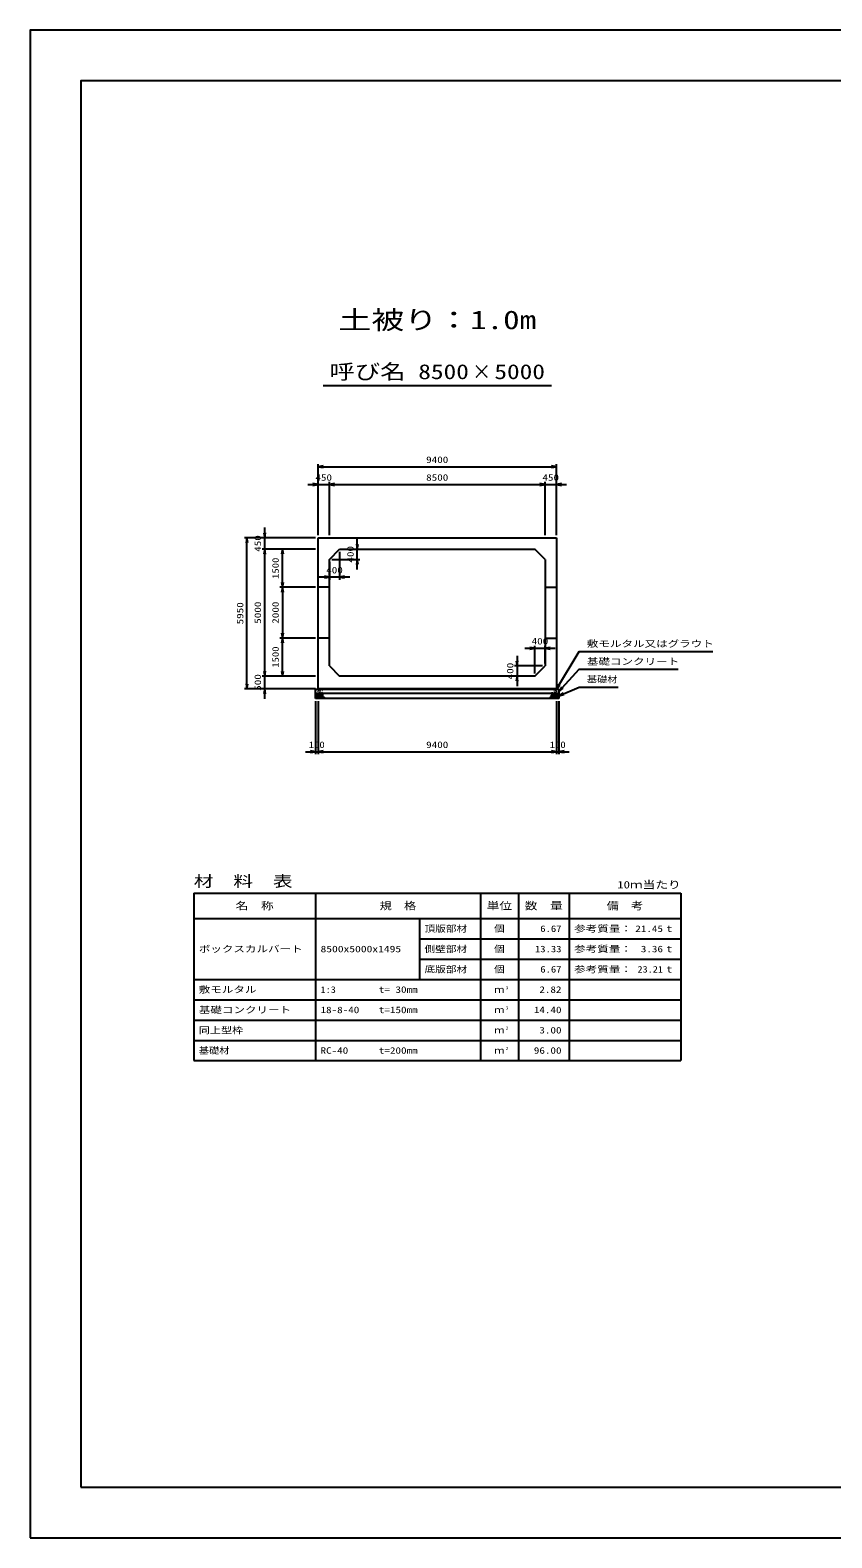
# Model space of a CAD drawing. Units: millimetres at full size. Extents: x 0 to 84100, y 0 to 59400.
# Drawn here: x 0 to 31609, y 0 to 59400 of the extents above; entities that cross this region are included whole.
import ezdxf
from ezdxf.enums import TextEntityAlignment as Align

# ---------------------------------------------------------------- set-up
doc = ezdxf.new("R2010")
doc.units = ezdxf.units.MM
for name, color, linetype, lineweight in [('D-DCR-HCHn', 4, 'Continuous', 9), ('D-MTR-FRAM', 7, 'Continuous', 25), ('D-MTR-LINE', 7, 'Continuous', 25), ('D-STR-DIM', 7, 'Continuous', 25), ('D-STR-STRn', 1, 'Continuous', 25), ('D-STR-TXT', 7, 'Continuous', 25), ('D-TTL', 2, 'Continuous', 25), ('D-TTL-TXT', 7, 'Continuous', 25)]:
    doc.layers.add(name, color=color, linetype=linetype, lineweight=lineweight)
doc.layers.add('D-MTR', color=7, linetype='Continuous')
doc.layers.add('D-MTR-TXT', color=7, linetype='Continuous')
doc.styles.add('ＭＳ ゴシック', font='')
doc.styles.get('ＭＳ ゴシック').set_extended_font_data('MS Gothic')

# ---------------------------------------------------------------- blocks, each defined once
blk = doc.blocks.new('open_arrow')
at = {"color": 0, "linetype": 'Continuous', "lineweight": -2}
blk.add_lwpolyline([(7.5, 1.25), (0, 0), (7.5, -1.25)], dxfattribs=at)

msp = doc.modelspace()

# ---------------------------------------------------------------- linework, layer by layer
at = {"layer": 'D-DCR-HCHn'}
for points in [[(11301.198, 33261.594), (11280.395, 33266.217), (11261.904, 33256.971), (11259.592, 33236.168), (11264.215, 33219.988), (11287.33, 33213.053), (11303.51, 33213.053), (11310.444, 33224.611), (11310.444, 33250.037)], [(11319.69, 33263.906), (11312.756, 33243.102), (11315.067, 33219.988), (11298.887, 33194.562), (11319.69, 33183.005), (11342.805, 33194.562), (11356.673, 33213.053), (11361.296, 33243.102), (11356.673, 33259.283), (11342.805, 33266.217)], [(11482.012, 33229.601), (11475.964, 33235.086), (11474.897, 33240.792), (11478.414, 33253.305), (11488.71, 33267.61), (11511.004, 33266.105), (11532.571, 33255.811), (11547.195, 33235.597), (11545.021, 33222.456), (11538.02, 33215.716), (11526.769, 33213.215), (11510.511, 33217.483), (11489.289, 33224.481)], [(20617.988, 33229.601), (20624.036, 33235.086), (20625.103, 33240.792), (20621.586, 33253.305), (20611.29, 33267.61), (20588.996, 33266.105), (20567.429, 33255.811), (20552.805, 33235.597), (20554.979, 33222.456), (20561.98, 33215.716), (20573.231, 33213.215), (20589.489, 33217.483), (20610.711, 33224.481)], [(20780.31, 33263.906), (20787.244, 33243.102), (20784.933, 33219.988), (20801.113, 33194.562), (20780.31, 33183.005), (20757.195, 33194.562), (20743.327, 33213.053), (20738.704, 33243.102), (20743.327, 33259.283), (20757.195, 33266.217)], [(20798.802, 33261.594), (20819.605, 33266.217), (20838.096, 33256.971), (20840.408, 33236.168), (20835.785, 33219.988), (20812.67, 33213.053), (20796.49, 33213.053), (20789.556, 33224.611), (20789.556, 33250.037)], [(11257.281, 33203.808), (11250.346, 33183.005), (11259.592, 33169.136), (11282.707, 33166.824), (11298.488, 33173.599), (11291.952, 33189.939), (11296.575, 33199.185), (11287.33, 33208.431), (11273.461, 33213.053)], [(11301.155, 33127.009), (11318.277, 33152.692), (11316.137, 33159.112), (11292.594, 33165.533), (11271.192, 33163.393), (11256.21, 33150.551), (11254.07, 33135.57), (11256.21, 33120.588), (11273.332, 33116.308)], [(11309.716, 33073.503), (11324.698, 33079.924), (11328.978, 33101.326), (11320.417, 33116.308), (11305.435, 33120.588), (11286.173, 33118.448), (11264.771, 33109.887), (11254.07, 33097.045), (11254.07, 33082.064), (11260.49, 33073.503), (11286.173, 33075.643)], [(11324.313, 33183.005), (11312.756, 33173.759), (11317.379, 33166.824), (11333.559, 33166.824), (11340.493, 33169.136), (11345.116, 33178.382), (11338.182, 33185.316)], [(11361.082, 33127.009), (11371.783, 33152.692), (11363.222, 33163.393), (11337.539, 33163.393), (11326.838, 33159.112), (11316.137, 33144.131), (11316.137, 33131.289), (11326.838, 33114.167), (11339.679, 33112.027)], [(11356.801, 33079.924), (11356.801, 33105.606), (11346.1, 33112.027), (11335.399, 33105.606), (11333.259, 33090.625), (11335.399, 33077.783), (11350.381, 33073.503)], [(11358.985, 33208.431), (11347.427, 33180.693), (11356.673, 33169.136), (11384.411, 33169.136), (11395.968, 33173.759), (11407.525, 33189.939), (11407.525, 33203.808), (11395.968, 33222.299), (11382.099, 33224.611)], [(11397.466, 33075.643), (11403.886, 33094.905), (11401.746, 33116.308), (11416.728, 33139.85), (11397.466, 33150.551), (11376.063, 33139.85), (11363.222, 33122.728), (11358.941, 33094.905), (11363.222, 33079.924), (11376.063, 33073.503)], [(11393.185, 33150.551), (11403.886, 33159.112), (11399.606, 33165.533), (11384.624, 33165.533), (11378.204, 33163.393), (11373.923, 33154.832), (11380.344, 33148.411)], [(11414.588, 33077.783), (11433.85, 33073.503), (11450.972, 33082.064), (11453.112, 33101.326), (11450.968, 33124.878), (11427.429, 33132.327), (11412.447, 33128.603), (11406.027, 33112.027), (11406.027, 33088.484)], [(11463.203, 33129.532), (11427.829, 33136.129), (11412.782, 33148.266), (11408.03, 33167.263), (11422.713, 33181.629), (11451.323, 33189.69), (11472.97, 33176.761), (11486.961, 33159.347), (11483.002, 33141.67)], [(11423.447, 33186.214), (11410.689, 33190.569), (11409.425, 33218.678), (11422.512, 33247.359), (11439.448, 33263.536), (11471.403, 33257.032), (11474.133, 33221.913), (11463.816, 33209.876), (11435.739, 33194.301)], [(11454.798, 33195.711), (11456.454, 33189.566), (11462.011, 33185.193), (11474.19, 33183.302), (11485.305, 33189.802), (11495.592, 33199.138), (11504.858, 33207.333), (11504.635, 33213.462), (11498.736, 33218.875), (11484.203, 33220.356), (11471.47, 33214.383), (11462.011, 33205.165), (11457.281, 33200.556)], [(11462.352, 33123.637), (11477.306, 33132.556), (11503.44, 33132.292), (11524.93, 33113.525), (11528.643, 33084.899), (11514.853, 33074.245), (11478.098, 33071.871), (11461.731, 33081.633), (11457.172, 33104.06)], [(11543.372, 33161.832), (11548.688, 33166.874), (11555.476, 33175.68), (11557.145, 33183.275), (11553.144, 33197.685), (11539.088, 33208.67), (11518.907, 33207.89), (11491.698, 33193.001), (11482.086, 33180.757), (11485.152, 33166.784), (11494.778, 33160.04), (11503.599, 33159.145), (11517.363, 33159.524), (11530.808, 33161.002)], [(11499.971, 33135.265), (11504.183, 33138.446), (11507.686, 33143.505), (11507.81, 33150.431), (11503.414, 33156.067), (11495.769, 33157.977), (11489.356, 33156.179), (11487.704, 33150.442), (11486.896, 33144.835), (11487.881, 33137.456), (11493.975, 33134.127)], [(11527.597, 33120.331), (11517.895, 33125.079), (11510.89, 33133.822), (11510.719, 33145.084), (11514.942, 33155.627), (11530.189, 33157.625), (11545.054, 33158.018), (11559.481, 33152.512), (11561.849, 33143.273), (11549.54, 33132.195), (11534.555, 33123.15)], [(11559.972, 33072.493), (11544.837, 33074.274), (11534.866, 33079.787), (11530.835, 33092.722), (11530.945, 33104.963), (11540.172, 33121.678), (11558.242, 33132.822), (11585.731, 33128.403), (11607.453, 33120.334), (11612.643, 33096.125), (11608.03, 33078.257), (11586.884, 33072.877)], [(20540.028, 33072.493), (20555.163, 33074.274), (20565.134, 33079.787), (20569.165, 33092.722), (20569.055, 33104.963), (20559.828, 33121.678), (20541.758, 33132.822), (20514.269, 33128.403), (20492.547, 33120.334), (20487.357, 33096.125), (20491.97, 33078.257), (20513.116, 33072.877)], [(20572.403, 33120.331), (20582.105, 33125.079), (20589.11, 33133.822), (20589.281, 33145.084), (20585.058, 33155.627), (20569.811, 33157.625), (20554.946, 33158.018), (20540.519, 33152.512), (20538.151, 33143.273), (20550.46, 33132.195), (20565.445, 33123.15)], [(20556.628, 33161.832), (20551.312, 33166.874), (20544.524, 33175.68), (20542.855, 33183.275), (20546.856, 33197.685), (20560.912, 33208.67), (20581.093, 33207.89), (20608.302, 33193.001), (20617.914, 33180.757), (20614.848, 33166.784), (20605.222, 33160.04), (20596.401, 33159.145), (20582.637, 33159.524), (20569.192, 33161.002)], [(20637.648, 33123.637), (20622.694, 33132.556), (20596.56, 33132.292), (20575.07, 33113.525), (20571.357, 33084.899), (20585.147, 33074.245), (20621.902, 33071.871), (20638.269, 33081.633), (20642.828, 33104.06)], [(20600.029, 33135.265), (20595.817, 33138.446), (20592.314, 33143.505), (20592.19, 33150.431), (20596.586, 33156.067), (20604.231, 33157.977), (20610.644, 33156.179), (20612.296, 33150.442), (20613.104, 33144.835), (20612.119, 33137.456), (20606.025, 33134.127)], [(20645.202, 33195.711), (20643.546, 33189.566), (20637.989, 33185.193), (20625.81, 33183.302), (20614.695, 33189.802), (20604.408, 33199.138), (20595.142, 33207.333), (20595.365, 33213.462), (20601.264, 33218.875), (20615.797, 33220.356), (20628.53, 33214.383), (20637.989, 33205.165), (20642.719, 33200.556)], [(20636.797, 33129.532), (20672.171, 33136.129), (20687.218, 33148.266), (20691.97, 33167.263), (20677.287, 33181.629), (20648.677, 33189.69), (20627.03, 33176.761), (20613.039, 33159.347), (20616.998, 33141.67)], [(20676.553, 33186.214), (20689.311, 33190.569), (20690.575, 33218.678), (20677.488, 33247.359), (20660.552, 33263.536), (20628.597, 33257.032), (20625.867, 33221.913), (20636.184, 33209.876), (20664.261, 33194.301)], [(20685.412, 33077.783), (20666.15, 33073.503), (20649.028, 33082.064), (20646.888, 33101.326), (20649.032, 33124.878), (20672.571, 33132.327), (20687.553, 33128.603), (20693.973, 33112.027), (20693.973, 33088.484)], [(20702.534, 33075.643), (20696.114, 33094.905), (20698.254, 33116.308), (20683.272, 33139.85), (20702.534, 33150.551), (20723.937, 33139.85), (20736.778, 33122.728), (20741.059, 33094.905), (20736.778, 33079.924), (20723.937, 33073.503)], [(20741.015, 33208.431), (20752.573, 33180.693), (20743.327, 33169.136), (20715.589, 33169.136), (20704.032, 33173.759), (20692.475, 33189.939), (20692.475, 33203.808), (20704.032, 33222.299), (20717.901, 33224.611)], [(20706.815, 33150.551), (20696.114, 33159.112), (20700.394, 33165.533), (20715.376, 33165.533), (20721.796, 33163.393), (20726.077, 33154.832), (20719.656, 33148.411)], [(20738.918, 33127.009), (20728.217, 33152.692), (20736.778, 33163.393), (20762.461, 33163.393), (20773.162, 33159.112), (20783.863, 33144.131), (20783.863, 33131.289), (20773.162, 33114.167), (20760.321, 33112.027)], [(20743.199, 33079.924), (20743.199, 33105.606), (20753.9, 33112.027), (20764.601, 33105.606), (20766.741, 33090.625), (20764.601, 33077.783), (20749.619, 33073.503)], [(20775.687, 33183.005), (20787.244, 33173.759), (20782.621, 33166.824), (20766.441, 33166.824), (20759.507, 33169.136), (20754.884, 33178.382), (20761.818, 33185.316)], [(20790.284, 33073.503), (20775.302, 33079.924), (20771.022, 33101.326), (20779.583, 33116.308), (20794.565, 33120.588), (20813.827, 33118.448), (20835.229, 33109.887), (20845.93, 33097.045), (20845.93, 33082.064), (20839.51, 33073.503), (20813.827, 33075.643)], [(20798.845, 33127.009), (20781.723, 33152.692), (20783.863, 33159.112), (20807.406, 33165.533), (20828.808, 33163.393), (20843.79, 33150.551), (20845.93, 33135.57), (20843.79, 33120.588), (20826.668, 33116.308)], [(20842.719, 33203.808), (20849.654, 33183.005), (20840.408, 33169.136), (20817.293, 33166.824), (20801.512, 33173.599), (20808.048, 33189.939), (20803.425, 33199.185), (20812.67, 33208.431), (20826.539, 33213.053)]]:
    msp.add_lwpolyline(points, close=True, dxfattribs=at)
for points in [[(11393.432, 33268.547), (11376.093, 33266.446), (11364.258, 33258.701), (11364.626, 33239.819), (11370.514, 33226.087), (11385.025, 33226.185), (11405.107, 33229.153), (11414.799, 33243.689), (11424.082, 33253.492), (11426.884, 33264.345), (11414.099, 33268.547), (11393.082, 33268.547)], [(20706.568, 33268.547), (20723.907, 33266.446), (20735.742, 33258.701), (20735.374, 33239.819), (20729.486, 33226.087), (20714.975, 33226.185), (20694.893, 33229.153), (20685.201, 33243.689), (20675.918, 33253.492), (20673.116, 33264.345), (20685.901, 33268.547), (20706.918, 33268.547)]]:
    msp.add_lwpolyline(points, dxfattribs=at)
for centre, radius in [((11266.091, 33386.145), 4.5), ((11267.803, 33305.879), 4.5), ((11343.437, 33338.641), 4.5), ((11375.004, 33386.145), 11.25), ((11409.996, 33314.955), 11.25), ((11441.563, 33362.459), 4.5), ((11517.197, 33395.221), 4.5), ((11518.909, 33314.955), 4.5), ((20581.091, 33314.955), 4.5), ((20582.803, 33395.221), 4.5), ((20658.437, 33362.459), 4.5), ((20690.004, 33314.955), 11.25), ((20724.996, 33386.145), 11.25), ((20756.563, 33338.641), 4.5), ((20832.197, 33305.879), 4.5), ((20833.909, 33386.145), 4.5)]:
    msp.add_circle(centre, radius, dxfattribs=at)
at = {"layer": 'D-MTR-FRAM'}
for p, q in [((6450, 25400), (25650, 25400)), ((6450, 25400), (6450, 18800)), ((25650, 25400), (25650, 18800)), ((6450, 18800), (25650, 18800))]:
    msp.add_line(p, q, dxfattribs=at)
at = {"layer": 'D-MTR-LINE'}
for p, q in [((11250, 25400), (11250, 18800)), ((17750, 25400), (17750, 18800)), ((19250, 25400), (19250, 18800)), ((21250, 25400), (21250, 18800)), ((6450, 24400), (25650, 24400)), ((15350, 24400), (15350, 22000)), ((15350, 23600), (25650, 23600)), ((15350, 22800), (25650, 22800)), ((6450, 22000), (25650, 22000)), ((6450, 21200), (25650, 21200)), ((6450, 20400), (25650, 20400)), ((6450, 19600), (25650, 19600))]:
    msp.add_line(p, q, dxfattribs=at)
at = {"layer": 'D-STR-DIM'}
for p, q in [((11350, 39500), (11350, 42300)), ((11350, 42200), (20750, 42200)), ((20750, 39500), (20750, 42300)), ((11350, 39500), (11350, 41600)), ((11800, 39500), (11800, 41600)), ((11800, 39500), (11800, 41600)), ((20300, 39500), (20300, 41600)), ((20300, 39500), (20300, 41600)), ((20750, 39500), (20750, 41600)), ((10950, 41500), (12200, 41500)), ((11800, 41500), (20300, 41500)), ((19900, 41500), (21150, 41500)), ((9250, 38550), (9250, 39800)), ((11250, 39400), (8450, 39400)), ((8550, 33450), (8550, 39400)), ((11250, 39400), (9150, 39400)), ((12900, 38150), (12900, 39350)), ((11250, 38950), (9150, 38950)), ((11250, 38950), (9150, 38950)), ((9250, 33950), (9250, 38950)), ((11250, 38950), (9850, 38950)), ((9950, 37450), (9950, 38950)), ((12200, 38850), (12200, 37750)), ((12300, 38950), (13000, 38950)), ((11800, 38450), (11800, 37750)), ((11900, 38550), (13000, 38550)), ((11250, 37450), (9850, 37450)), ((11250, 37450), (9850, 37450)), ((9950, 37450), (9950, 35450)), ((12600, 37850), (11400, 37850)), ((11250, 35450), (9850, 35450)), ((11250, 35450), (9850, 35450)), ((9950, 33950), (9950, 35450)), ((19500, 35050), (20700, 35050)), ((19900, 34050), (19900, 35150)), ((20300, 34450), (20300, 35150)), ((19200, 34750), (19200, 33550)), ((11250, 33950), (9150, 33950)), ((11250, 33950), (9150, 33950)), ((9250, 33050), (9250, 34350)), ((11250, 33950), (9850, 33950)), ((20200, 34350), (19100, 34350)), ((19800, 33950), (19100, 33950)), ((11250, 33450), (8450, 33450)), ((11250, 33450), (9150, 33450)), ((11250, 32970), (11250, 30870)), ((11350, 32970), (11350, 30870)), ((11350, 32970), (11350, 30870)), ((20750, 32970), (20750, 30870)), ((20750, 32970), (20750, 30870)), ((20850, 32970), (20850, 30870)), ((10850, 30970), (11750, 30970)), ((11350, 30970), (20750, 30970)), ((20350, 30970), (21250, 30970))]:
    msp.add_line(p, q, dxfattribs=at)
at = {"layer": 'D-STR-STRn'}
for p, q in [((11350, 39400), (20750, 39400)), ((11350, 33450), (11350, 39400)), ((20750, 39400), (20750, 33450)), ((11800, 38550), (12200, 38950)), ((12200, 38950), (19900, 38950)), ((20300, 38550), (19900, 38950)), ((11800, 34350), (11800, 38550)), ((20300, 38550), (20300, 34350)), ((11800, 37450), (11350, 37450)), ((20300, 37450), (20750, 37450)), ((11800, 35450), (11350, 35450)), ((20300, 35450), (20750, 35450)), ((11800, 34350), (12200, 33950)), ((19900, 33950), (12200, 33950)), ((19900, 33950), (20300, 34350)), ((20850, 33420), (11250, 33420)), ((11250, 33070), (11250, 33420)), ((20850, 33270), (11250, 33270)), ((20750, 33450), (11350, 33450)), ((11350, 33450), (11350, 33420)), ((20750, 33450), (20750, 33420)), ((20850, 33420), (20850, 33070)), ((20850, 33070), (11250, 33070))]:
    msp.add_line(p, q, dxfattribs=at)
at = {"layer": 'D-STR-TXT'}
for points in [[(20750, 33435), (21650, 34920), (21850, 34920), (26917.513, 34920)], [(20850, 33345), (21650, 34220), (21850, 34220), (25553.046, 34220)], [(20850, 33170), (21650, 33520), (21850, 33520), (23179.442, 33520)]]:
    msp.add_lwpolyline(points, dxfattribs=at)
at = {"layer": 'D-TTL'}
for points in [[(0, 0), (84100, 0), (84100, 59400), (0, 59400)], [(2000, 2000), (82100, 2000), (82100, 57400), (2000, 57400)]]:
    msp.add_lwpolyline(points, close=True, dxfattribs=at)
at = {"layer": 'D-TTL-TXT'}
msp.add_line((11550, 45400), (20550, 45400), dxfattribs=at)

# ---------------------------------------------------------------- block references
at = {"layer": 'D-STR-DIM', "xscale": 26.7, "yscale": 26.7}
for p in [(11350, 42200), (11800, 41500), (11800, 41500), (20750, 41500), (12200, 37850), (20300, 35050), (11350, 30970), (11350, 30970), (20850, 30970)]:
    msp.add_blockref('open_arrow', p, dxfattribs=at)
for p, rotation in [((20750, 42200), 180), ((11350, 41500), 180), ((20300, 41500), 180), ((20300, 41500), 180), ((8550, 39400), 270), ((9250, 39400), 90), ((9250, 38950), 270), ((9250, 38950), 270), ((9950, 38950), 270), ((12900, 38950), 90), ((12900, 38550), 270), ((9950, 37450), 90), ((9950, 37450), 270), ((11800, 37850), 180), ((9950, 35450), 90), ((9950, 35450), 270), ((19900, 35050), 180), ((19200, 34350), 90), ((9250, 33950), 90), ((9250, 33950), 90), ((9950, 33950), 90), ((19200, 33950), 270), ((8550, 33450), 90), ((9250, 33450), 270), ((11250, 30970), 180), ((20750, 30970), 180), ((20750, 30970), 180)]:
    msp.add_blockref('open_arrow', p, dxfattribs=dict(at, rotation=rotation))
at = {"layer": 'D-STR-TXT', "xscale": 26.7, "yscale": 26.7}
for p, rotation in [((20750, 33435), 58.8), ((20850, 33345), 47.6), ((20850, 33170), 23.6)]:
    msp.add_blockref('open_arrow', p, dxfattribs=dict(at, rotation=rotation))

# ---------------------------------------------------------------- texts
at = {"layer": 'D-MTR', "style": 'ＭＳ ゴシック', "width": 1.3}
msp.add_text('材\u3000料\u3000表', height=439.9, dxfattribs=at).set_placement((6450, 25520), align=Align.BOTTOM_LEFT)
at = {"layer": 'D-MTR', "style": 'ＭＳ ゴシック', "width": 1.25}
msp.add_text('10ｍ当たり', height=293.3, dxfattribs=at).set_placement((25650, 25496.667), align=Align.BOTTOM_RIGHT)
at = {"layer": 'D-MTR-TXT', "style": 'ＭＳ ゴシック'}
for s, height, width, p in [('名\u3000称', 293.3, 1.25, (8850, 24900)), ('規\u3000格', 293.3, 1.2, (14500, 24900)), ('単位', 293.3, 1.25, (18500, 24900)), ('数\u3000量', 293.3, 1.25, (20250, 24900)), ('備\u3000考', 293.3, 1.2, (23450, 24900)), ('個', 256.6, 1.2, (18500, 24000)), ('個', 256.6, 1.2, (18500, 23200)), ('個', 256.6, 1.2, (18500, 22400)), ('ｍ', 256.6, 1.15, (18500, 21600)), ('ｍ', 256.6, 1.15, (18500, 20800)), ('ｍ', 256.6, 1.15, (18500, 20000)), ('ｍ', 256.6, 1.15, (18500, 19200))]:
    msp.add_text(s, height=height, dxfattribs=dict(at, width=width)).set_placement(p, align=Align.MIDDLE_CENTER)
for s, width, p in [('頂版部材', 1.2, (15550, 24000)), ('参考質量：      t', 1.3, (21450, 24000)), ('ボックスカルバート', 1.3, (6650, 23200)), ('8500x5000x1495', 1.3, (11450, 23200)), ('側壁部材', 1.2, (15550, 23200)), ('参考質量：      t', 1.3, (21450, 23200)), ('底版部材', 1.2, (15550, 22400)), ('参考質量：      t', 1.3, (21450, 22400)), ('敷モルタル', 1.3, (6650, 21600)), ('1:3', 1.15, (11450, 21600)), ('t= 30mm', 1.25, (13750, 21600)), ('基礎コンクリート', 1.3, (6650, 20800)), ('18-8-40', 1.25, (11450, 20800)), ('t=150mm', 1.25, (13750, 20800)), ('同上型枠', 1.25, (6650, 20000)), ('基礎材', 1.15, (6650, 19200)), ('RC-40', 1.25, (11450, 19200)), ('t=200mm', 1.25, (13750, 19200))]:
    msp.add_text(s, height=256.6, dxfattribs=dict(at, width=width)).set_placement(p, align=Align.MIDDLE_LEFT)
for s, width, p in [('6.67', 1.2, (20950, 24000)), ('21.45', 1.25, (24950, 24000)), ('13.33', 1.2, (20950, 23200)), ('3.36', 1.25, (24950, 23200)), ('6.67', 1.2, (20950, 22400)), ('23.21', 1.15, (24950, 22400)), ('2.82', 1.25, (20950, 21600)), ('14.40', 1.25, (20950, 20800)), ('3.00', 1.25, (20950, 20000)), ('96.00', 1.25, (20950, 19200))]:
    msp.add_text(s, height=256.6, dxfattribs=dict(at, width=width)).set_placement(p, align=Align.MIDDLE_RIGHT)
at = {"layer": 'D-MTR-TXT', "style": 'ＭＳ ゴシック', "width": 1.15}
for s, p in [('3', (18750, 21576.667)), ('3', (18750, 20776.667)), ('2', (18750, 19976.667)), ('2', (18750, 19176.667))]:
    msp.add_text(s, height=128.3, dxfattribs=at).set_placement(p, align=Align.BOTTOM_LEFT)
at = {"layer": 'D-STR-DIM', "style": 'ＭＳ ゴシック'}
for s, width, p in [('9400', 1.25, (16050, 42475)), ('450', 1.25, (11575, 41775)), ('8500', 1.25, (16050, 41775)), ('450', 1.25, (20525, 41775)), ('400', 1.25, (12000, 38125)), ('400', 1.25, (20100, 35325)), ('100', 1.2, (11300, 31245)), ('9400', 1.25, (16050, 31245)), ('100', 1.2, (20800, 31245))]:
    msp.add_text(s, height=256.6, dxfattribs=dict(at, width=width)).set_placement(p, align=Align.MIDDLE_CENTER)
for s, width, p in [('450', 1.25, (8975, 39175)), ('400', 1.25, (12625, 38750)), ('1500', 1.2, (9675, 38200)), ('5950', 1.25, (8275, 36425)), ('5000', 1.25, (8975, 36450)), ('2000', 1.25, (9675, 36450)), ('1500', 1.2, (9675, 34700)), ('400', 1.25, (18925, 34150)), ('500', 1.25, (8975, 33700))]:
    msp.add_text(s, height=256.6, rotation=90, dxfattribs=dict(at, width=width)).set_placement(p, align=Align.MIDDLE_CENTER)
at = {"layer": 'D-STR-TXT', "style": 'ＭＳ ゴシック'}
for s, width, p in [('敷モルタル又はグラウト', 1.3, (21950, 35020)), ('基礎コンクリート', 1.3, (21950, 34320)), ('基礎材', 1.15, (21950, 33620))]:
    msp.add_text(s, height=256.6, dxfattribs=dict(at, width=width)).set_placement(p, align=Align.BOTTOM_LEFT)
at = {"layer": 'D-TTL-TXT', "style": 'ＭＳ ゴシック'}
for s, height, width, p in [('土被り：1.0m', 733.1, 1.3, (16050, 47400)), ('呼び名', 586.5, 1.25, (13300, 45475)), ('8500', 586.5, 1.25, (16300, 45475)), ('×', 586.5, 0.95, (17800, 45475)), ('5000', 586.5, 1.25, (19300, 45475))]:
    msp.add_text(s, height=height, dxfattribs=dict(at, width=width)).set_placement(p, align=Align.BOTTOM_CENTER)

doc.saveas('drawing.dxf')
